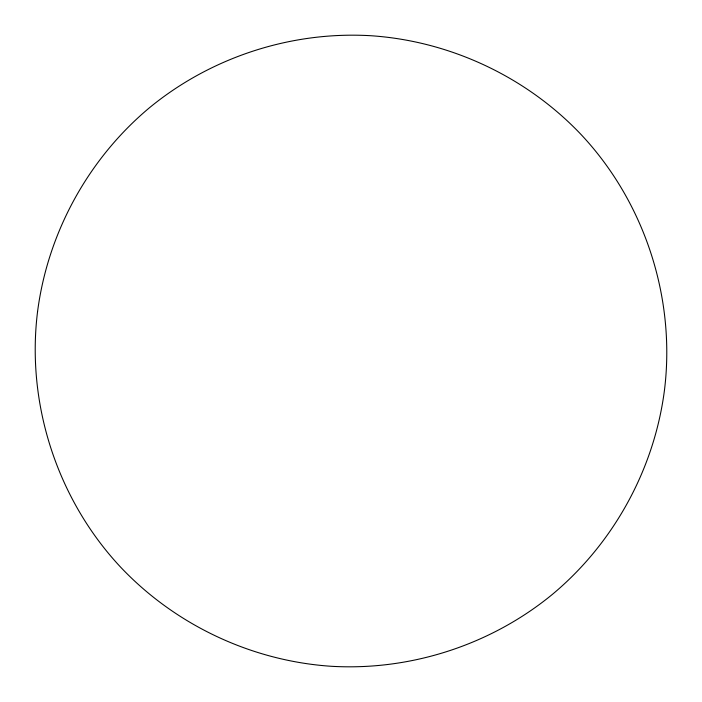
<?xml version="1.0" encoding="UTF-8"?>
<svg xmlns="http://www.w3.org/2000/svg" width="702" height="702" viewBox="0 0 702 702"><rect width="100%" height="100%" fill="white"/><g stroke="black" fill="none" stroke-linecap="round" stroke-linejoin="round"><path stroke-width="1.05" d="M37.592 311.407C26.035 403.597 57.178 499.464 120.718 567.251C175.403 625.043 251.772 660.977 331.168 666.277C410.591 670.972 490.865 644.892 552.36 594.401C613.478 543.453 654.132 469.498 664.408 390.593C675.965 298.403 644.822 202.536 581.282 134.749C526.597 76.957 450.228 41.023 370.832 35.723C291.409 31.028 211.135 57.108 149.64 107.599C88.522 158.547 47.868 232.502 37.592 311.407"/></g></svg>
